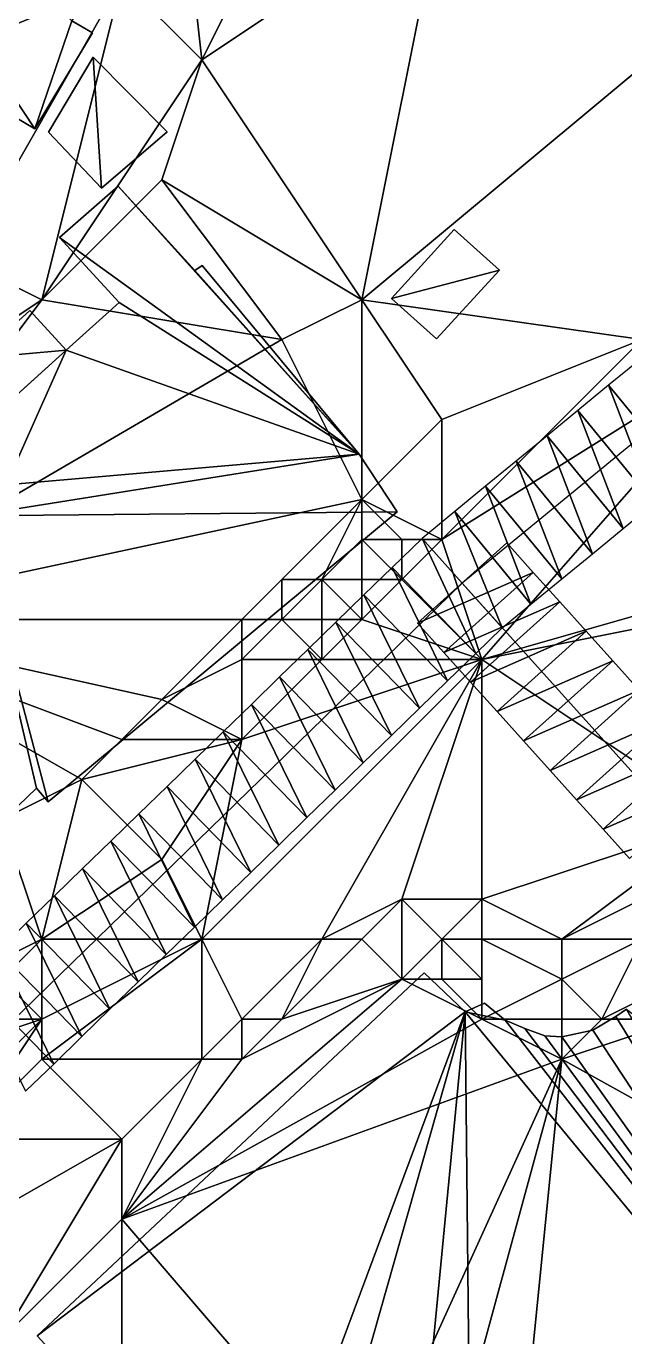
# Model space of a CAD drawing. Header units: metres. Extents: x -1103 to 901, y -902 to 905.
# Drawn here: x -834.8 to -804.9, y -137.9 to -72.3 of the extents above; entities that cross this region are included whole.
import ezdxf

# ---------------------------------------------------------------- set-up
doc = ezdxf.new("R2010")
doc.units = ezdxf.units.M
for name, color, linetype in [('OSM_BUILDING_FOOTPRINTS', 7, 'CONTINUOUS'), ('OSM_BUILDING_ROOFS', 1, 'CONTINUOUS'), ('OSM_BUILDING_WALLS', 8, 'CONTINUOUS'), ('OSM_ROAD_AXES', 2, 'CONTINUOUS'), ('OSM_ROAD_SURFACE', 9, 'CONTINUOUS'), ('OSM_TERRAIN', 3, 'CONTINUOUS')]:
    doc.layers.add(name, color=color, linetype=linetype)

msp = doc.modelspace()

# ---------------------------------------------------------------- linework, layer by layer
at = {"layer": 'OSM_BUILDING_FOOTPRINTS'}
for points in [[(-851.058, -67.533, 20.07), (-846.217, -59.482, 20.07), (-830.542, -68.782, 20.07), (-832.499, -72.045, 20.07), (-831.471, -72.653, 20.07), (-834.356, -77.453, 20.07), (-851.058, -67.533, 20.07)], [(-833.67, -77.619, 20.275), (-831.438, -73.869, 20.275), (-827.734, -77.596, 20.275), (-831.017, -80.427, 20.275), (-833.67, -77.619, 20.275)], [(-840.8, -93.179, 20.117), (-848.393, -101.064, 20.117), (-835.184, -111.326, 20.117), (-834.278, -110.442, 20.117), (-833.692, -111.116, 20.117), (-816.238, -96.607, 20.117), (-818.14, -93.731, 20.117), (-825.988, -84.298, 20.117), (-826.353, -84.541, 20.117), (-830.188, -80.328, 20.117), (-833.118, -82.883, 20.117), (-830.133, -86.134, 20.117), (-832.786, -88.534, 20.117), (-834.61, -86.543, 20.117), (-837.24, -88.932, 20.117), (-835.428, -90.911, 20.117), (-835.991, -91.42, 20.117), (-837.848, -89.396, 20.117), (-840.413, -91.719, 20.117), (-838.025, -94.329, 20.117), (-837.274, -93.643, 20.117), (-835.781, -95.269, 20.117), (-837.472, -96.806, 20.117), (-840.8, -93.179, 20.117)], [(-813.387, -82.484, 22.132), (-811.121, -84.519, 22.132), (-814.26, -87.958, 22.132), (-816.515, -85.935, 22.132), (-813.387, -82.484, 22.132)]]:
    msp.add_polyline3d(points, close=True, dxfattribs=at)
msp.add_polyline3d([(-823.301, -149.745, 18.073), (-834.233, -137.846, 18.073), (-814.889, -119.676, 18.073), (-812.833, -121.633, 18.073), (-811.872, -121.202, 18.073), (-810.833, -122.053, 18.073), (-809.849, -122.462, 18.073), (-808.854, -122.827, 18.073), (-808.003, -122.883, 18.073), (-806.444, -122.551, 18.073), (-806.444, -122.551, 18.073), (-805.306, -121.865, 18.073), (-804.775, -121.489, 18.073), (-804.068, -122.031, 18.073), (-801.758, -119.985, 18.073), (-774.576, -148.694, 18.073)], dxfattribs=at)
at = {"layer": 'OSM_BUILDING_ROOFS'}
for points in [[(-846.217, -59.482, 47.67), (-851.058, -67.533, 47.67), (-834.356, -77.453, 47.67)], [(-832.499, -72.045, 47.67), (-846.217, -59.482, 47.67), (-834.356, -77.453, 47.67)], [(-834.356, -77.453, 47.67), (-831.471, -72.653, 47.67), (-832.499, -72.045, 47.67)], [(-831.438, -73.869, 30.275), (-833.67, -77.619, 30.275), (-831.017, -80.427, 30.275)], [(-831.438, -73.869, 30.275), (-831.017, -80.427, 30.275), (-827.734, -77.596, 30.275)], [(-818.14, -93.731, 38.117), (-830.188, -80.328, 38.117), (-833.118, -82.883, 38.117)], [(-818.14, -93.731, 38.117), (-826.353, -84.541, 38.117), (-830.188, -80.328, 38.117)], [(-811.121, -84.519, 32.132), (-813.387, -82.484, 32.132), (-816.515, -85.935, 32.132)], [(-818.14, -93.731, 38.117), (-833.118, -82.883, 38.117), (-830.133, -86.134, 38.117)], [(-818.14, -93.731, 38.117), (-825.988, -84.298, 38.117), (-826.353, -84.541, 38.117)], [(-811.121, -84.519, 32.132), (-816.515, -85.935, 32.132), (-814.26, -87.958, 32.132)], [(-832.786, -88.534, 38.117), (-834.61, -86.543, 38.117), (-837.24, -88.932, 38.117)], [(-818.14, -93.731, 38.117), (-830.133, -86.134, 38.117), (-832.786, -88.534, 38.117)], [(-832.786, -88.534, 38.117), (-837.24, -88.932, 38.117), (-835.428, -90.911, 38.117)], [(-832.786, -88.534, 38.117), (-835.428, -90.911, 38.117), (-835.991, -91.42, 38.117)], [(-835.781, -95.269, 38.117), (-832.786, -88.534, 38.117), (-835.991, -91.42, 38.117)], [(-835.781, -95.269, 38.117), (-818.14, -93.731, 38.117), (-832.786, -88.534, 38.117)], [(-837.472, -96.806, 38.117), (-816.238, -96.607, 38.117), (-818.14, -93.731, 38.117)], [(-835.781, -95.269, 38.117), (-837.472, -96.806, 38.117), (-818.14, -93.731, 38.117)], [(-837.472, -96.806, 38.117), (-833.692, -111.116, 38.117), (-816.238, -96.607, 38.117)], [(-837.472, -96.806, 38.117), (-835.184, -111.326, 38.117), (-834.278, -110.442, 38.117)], [(-837.472, -96.806, 38.117), (-834.278, -110.442, 38.117), (-833.692, -111.116, 38.117)], [(-812.833, -121.633, 36.073), (-814.889, -119.676, 36.073), (-834.233, -137.846, 36.073)], [(-810.833, -122.053, 36.073), (-811.872, -121.202, 36.073), (-812.833, -121.633, 36.073)], [(-812.833, -121.633, 36.073), (-834.233, -137.846, 36.073), (-823.301, -149.745, 36.073)], [(-812.833, -121.633, 36.073), (-823.301, -149.745, 36.073), (-819.587, -145.432, 36.073)], [(-812.833, -121.633, 36.073), (-819.587, -145.432, 36.073), (-814.701, -141.019, 36.073)], [(-812.833, -121.633, 36.073), (-814.701, -141.019, 36.073), (-812.634, -141.019, 36.073)], [(-784.038, -156.568, 36.073), (-810.833, -122.053, 36.073), (-812.833, -121.633, 36.073)], [(-812.634, -141.019, 36.073), (-784.038, -156.568, 36.073), (-812.833, -121.633, 36.073)], [(-784.038, -156.568, 36.073), (-805.306, -121.865, 36.073), (-806.444, -122.551, 36.073)], [(-784.038, -156.568, 36.073), (-804.775, -121.489, 36.073), (-805.306, -121.865, 36.073)], [(-784.038, -156.568, 36.073), (-809.849, -122.462, 36.073), (-810.833, -122.053, 36.073)], [(-784.038, -156.568, 36.073), (-808.854, -122.827, 36.073), (-809.849, -122.462, 36.073)], [(-784.038, -156.568, 36.073), (-806.444, -122.551, 36.073), (-808.003, -122.883, 36.073)], [(-784.038, -156.568, 36.073), (-808.003, -122.883, 36.073), (-808.854, -122.827, 36.073)]]:
    msp.add_3dface(points, dxfattribs=at)
at = {"layer": 'OSM_BUILDING_WALLS'}
for points in [[(-851.058, -67.533, 20.07), (-834.356, -77.453, 20.07), (-834.356, -77.453, 47.67)], [(-851.058, -67.533, 20.07), (-834.356, -77.453, 47.67), (-851.058, -67.533, 47.67)], [(-831.471, -72.653, 20.07), (-832.499, -72.045, 20.07), (-832.499, -72.045, 47.67)], [(-831.471, -72.653, 20.07), (-832.499, -72.045, 47.67), (-831.471, -72.653, 47.67)], [(-834.356, -77.453, 20.07), (-831.471, -72.653, 20.07), (-831.471, -72.653, 47.67)], [(-834.356, -77.453, 20.07), (-831.471, -72.653, 47.67), (-834.356, -77.453, 47.67)], [(-831.438, -73.869, 20.275), (-833.67, -77.619, 20.275), (-833.67, -77.619, 30.275)], [(-831.438, -73.869, 20.275), (-833.67, -77.619, 30.275), (-831.438, -73.869, 30.275)], [(-827.734, -77.596, 20.275), (-831.438, -73.869, 20.275), (-831.438, -73.869, 30.275)], [(-827.734, -77.596, 20.275), (-831.438, -73.869, 30.275), (-827.734, -77.596, 30.275)], [(-833.67, -77.619, 20.275), (-831.017, -80.427, 20.275), (-831.017, -80.427, 30.275)], [(-833.67, -77.619, 20.275), (-831.017, -80.427, 30.275), (-833.67, -77.619, 30.275)], [(-831.017, -80.427, 20.275), (-827.734, -77.596, 20.275), (-827.734, -77.596, 30.275)], [(-831.017, -80.427, 20.275), (-827.734, -77.596, 30.275), (-831.017, -80.427, 30.275)], [(-830.188, -80.328, 20.117), (-833.118, -82.883, 20.117), (-833.118, -82.883, 38.117)], [(-830.188, -80.328, 20.117), (-833.118, -82.883, 38.117), (-830.188, -80.328, 38.117)], [(-826.353, -84.541, 20.117), (-830.188, -80.328, 20.117), (-830.188, -80.328, 38.117)], [(-826.353, -84.541, 20.117), (-830.188, -80.328, 38.117), (-826.353, -84.541, 38.117)], [(-813.387, -82.484, 22.132), (-816.515, -85.935, 22.132), (-816.515, -85.935, 32.132)], [(-813.387, -82.484, 22.132), (-816.515, -85.935, 32.132), (-813.387, -82.484, 32.132)], [(-811.121, -84.519, 22.132), (-813.387, -82.484, 22.132), (-813.387, -82.484, 32.132)], [(-811.121, -84.519, 22.132), (-813.387, -82.484, 32.132), (-811.121, -84.519, 32.132)], [(-833.118, -82.883, 20.117), (-830.133, -86.134, 20.117), (-830.133, -86.134, 38.117)], [(-833.118, -82.883, 20.117), (-830.133, -86.134, 38.117), (-833.118, -82.883, 38.117)], [(-825.988, -84.298, 20.117), (-826.353, -84.541, 20.117), (-826.353, -84.541, 38.117)], [(-825.988, -84.298, 20.117), (-826.353, -84.541, 38.117), (-825.988, -84.298, 38.117)], [(-818.14, -93.731, 20.117), (-825.988, -84.298, 20.117), (-825.988, -84.298, 38.117)], [(-818.14, -93.731, 20.117), (-825.988, -84.298, 38.117), (-818.14, -93.731, 38.117)], [(-814.26, -87.958, 22.132), (-811.121, -84.519, 22.132), (-811.121, -84.519, 32.132)], [(-814.26, -87.958, 22.132), (-811.121, -84.519, 32.132), (-814.26, -87.958, 32.132)], [(-834.61, -86.543, 20.117), (-837.24, -88.932, 20.117), (-837.24, -88.932, 38.117)], [(-834.61, -86.543, 20.117), (-837.24, -88.932, 38.117), (-834.61, -86.543, 38.117)], [(-832.786, -88.534, 20.117), (-834.61, -86.543, 20.117), (-834.61, -86.543, 38.117)], [(-832.786, -88.534, 20.117), (-834.61, -86.543, 38.117), (-832.786, -88.534, 38.117)], [(-830.133, -86.134, 20.117), (-832.786, -88.534, 20.117), (-832.786, -88.534, 38.117)], [(-830.133, -86.134, 20.117), (-832.786, -88.534, 38.117), (-830.133, -86.134, 38.117)], [(-816.515, -85.935, 22.132), (-814.26, -87.958, 22.132), (-814.26, -87.958, 32.132)], [(-816.515, -85.935, 22.132), (-814.26, -87.958, 32.132), (-816.515, -85.935, 32.132)], [(-816.238, -96.607, 20.117), (-818.14, -93.731, 20.117), (-818.14, -93.731, 38.117)], [(-816.238, -96.607, 20.117), (-818.14, -93.731, 38.117), (-816.238, -96.607, 38.117)], [(-833.692, -111.116, 20.117), (-816.238, -96.607, 20.117), (-816.238, -96.607, 38.117)], [(-833.692, -111.116, 20.117), (-816.238, -96.607, 38.117), (-833.692, -111.116, 38.117)], [(-835.184, -111.326, 20.117), (-834.278, -110.442, 20.117), (-834.278, -110.442, 38.117)], [(-835.184, -111.326, 20.117), (-834.278, -110.442, 38.117), (-835.184, -111.326, 38.117)], [(-834.278, -110.442, 20.117), (-833.692, -111.116, 20.117), (-833.692, -111.116, 38.117)], [(-834.278, -110.442, 20.117), (-833.692, -111.116, 38.117), (-834.278, -110.442, 38.117)], [(-814.889, -119.676, 18.073), (-834.233, -137.846, 18.073), (-834.233, -137.846, 36.073)], [(-814.889, -119.676, 18.073), (-834.233, -137.846, 36.073), (-814.889, -119.676, 36.073)], [(-812.833, -121.633, 18.073), (-814.889, -119.676, 18.073), (-814.889, -119.676, 36.073)], [(-812.833, -121.633, 18.073), (-814.889, -119.676, 36.073), (-812.833, -121.633, 36.073)], [(-811.872, -121.202, 18.073), (-812.833, -121.633, 18.073), (-812.833, -121.633, 36.073)], [(-811.872, -121.202, 18.073), (-812.833, -121.633, 36.073), (-811.872, -121.202, 36.073)], [(-810.833, -122.053, 18.073), (-811.872, -121.202, 18.073), (-811.872, -121.202, 36.073)], [(-810.833, -122.053, 18.073), (-811.872, -121.202, 36.073), (-810.833, -122.053, 36.073)], [(-805.306, -121.865, 18.073), (-806.444, -122.551, 18.073), (-806.444, -122.551, 36.073)], [(-805.306, -121.865, 18.073), (-806.444, -122.551, 36.073), (-805.306, -121.865, 36.073)], [(-804.775, -121.489, 18.073), (-805.306, -121.865, 18.073), (-805.306, -121.865, 36.073)], [(-804.775, -121.489, 18.073), (-805.306, -121.865, 36.073), (-804.775, -121.489, 36.073)], [(-809.849, -122.462, 18.073), (-810.833, -122.053, 18.073), (-810.833, -122.053, 36.073)], [(-809.849, -122.462, 18.073), (-810.833, -122.053, 36.073), (-809.849, -122.462, 36.073)], [(-808.854, -122.827, 18.073), (-809.849, -122.462, 18.073), (-809.849, -122.462, 36.073)], [(-808.854, -122.827, 18.073), (-809.849, -122.462, 36.073), (-808.854, -122.827, 36.073)], [(-806.444, -122.551, 18.073), (-808.003, -122.883, 18.073), (-808.003, -122.883, 36.073)], [(-806.444, -122.551, 18.073), (-808.003, -122.883, 36.073), (-806.444, -122.551, 36.073)], [(-808.003, -122.883, 18.073), (-808.854, -122.827, 18.073), (-808.854, -122.827, 36.073)], [(-808.003, -122.883, 18.073), (-808.854, -122.827, 36.073), (-808.003, -122.883, 36.073)], [(-834.233, -137.846, 18.073), (-823.301, -149.745, 18.073), (-823.301, -149.745, 36.073)], [(-834.233, -137.846, 18.073), (-823.301, -149.745, 36.073), (-834.233, -137.846, 36.073)]]:
    msp.add_3dface(points, dxfattribs=at)
at = {"layer": 'OSM_ROAD_AXES'}
for points in [[(-361.459, 281.704, 11.575), (-475.743, 185.059, 13.242), (-568.428, 108.563, 15.081), (-658.459, 30.519, 14.781), (-712.633, -16.991, 17.947), (-735.857, -37.053, 19.852), (-738.543, -38.988, 20.274), (-740.676, -40.835, 20.932), (-812.988, -100.179, 24.888), (-836.908, -123.458, 22.18), (-868.952, -154.745, 17.428), (-897.758, -186.208, 15.969), (-899.913, -187.933, 15.965)], [(-812.988, -100.179, 24.888), (-775.881, -141.406, 20.945), (-727.133, -197.342, 15.309), (-713.426, -213.897, 13.695), (-695.409, -235.672, 11.147)]]:
    msp.add_polyline3d(points, dxfattribs=at)
at = {"layer": 'OSM_ROAD_SURFACE'}
for points in [[(-804.122, -89.021, 24.544), (-805.66, -90.284, 24.601), (-801.854, -94.922, 24.614)], [(-805.66, -90.284, 24.601), (-807.199, -91.546, 24.659), (-803.393, -96.184, 24.669)], [(-805.66, -90.284, 24.601), (-803.393, -96.184, 24.669), (-801.854, -94.922, 24.614)], [(-807.199, -91.546, 24.659), (-808.737, -92.809, 24.717), (-804.931, -97.447, 24.725)], [(-807.199, -91.546, 24.659), (-804.931, -97.447, 24.725), (-803.393, -96.184, 24.669)], [(-808.737, -92.809, 24.717), (-810.276, -94.072, 24.76), (-806.47, -98.71, 24.781)], [(-808.737, -92.809, 24.717), (-806.47, -98.71, 24.781), (-804.931, -97.447, 24.725)], [(-810.276, -94.072, 24.76), (-811.815, -95.334, 24.797), (-808.008, -99.972, 24.836)], [(-810.276, -94.072, 24.76), (-808.008, -99.972, 24.836), (-806.47, -98.71, 24.781)], [(-811.815, -95.334, 24.797), (-813.353, -96.597, 24.835), (-809.547, -101.235, 24.892)], [(-811.815, -95.334, 24.797), (-809.547, -101.235, 24.892), (-808.008, -99.972, 24.836)], [(-813.353, -96.597, 24.835), (-814.987, -97.942, 24.687), (-810.99, -102.416, 24.958)], [(-813.353, -96.597, 24.835), (-810.99, -102.416, 24.958), (-809.547, -101.235, 24.892)], [(-814.987, -97.942, 24.687), (-816.488, -99.398, 24.487), (-812.303, -103.698, 25.013)], [(-815.218, -102.186, 24.878), (-809.433, -99.644, 24.841), (-810.759, -98.172, 24.829)], [(-814.987, -97.942, 24.687), (-812.303, -103.698, 25.013), (-810.99, -102.416, 24.958)], [(-816.488, -99.398, 24.487), (-817.895, -100.767, 24.622), (-813.71, -105.067, 24.886)], [(-816.488, -99.398, 24.487), (-813.71, -105.067, 24.886), (-812.303, -103.698, 25.013)], [(-815.218, -102.186, 24.878), (-813.893, -103.658, 24.941), (-809.433, -99.644, 24.841)], [(-813.893, -103.658, 24.941), (-808.108, -101.116, 24.906), (-809.433, -99.644, 24.841)], [(-817.895, -100.767, 24.622), (-819.302, -102.137, 24.553), (-815.117, -106.437, 24.737)], [(-817.895, -100.767, 24.622), (-815.117, -106.437, 24.737), (-813.71, -105.067, 24.886)], [(-813.893, -103.658, 24.941), (-812.568, -105.13, 24.977), (-808.108, -101.116, 24.906)], [(-812.568, -105.13, 24.977), (-806.783, -102.589, 25.018), (-808.108, -101.116, 24.906)], [(-819.302, -102.137, 24.553), (-820.709, -103.506, 24.319), (-816.524, -107.806, 24.588)], [(-819.302, -102.137, 24.553), (-816.524, -107.806, 24.588), (-815.117, -106.437, 24.737)], [(-812.568, -105.13, 24.977), (-811.242, -106.603, 25.031), (-806.783, -102.589, 25.018)], [(-811.242, -106.603, 25.031), (-805.458, -104.061, 25.033), (-806.783, -102.589, 25.018)], [(-820.709, -103.506, 24.319), (-822.116, -104.876, 24.22), (-817.931, -109.175, 24.439)], [(-820.709, -103.506, 24.319), (-817.931, -109.175, 24.439), (-816.524, -107.806, 24.588)], [(-811.242, -106.603, 25.031), (-809.917, -108.075, 25.031), (-805.458, -104.061, 25.033)], [(-809.917, -108.075, 25.031), (-804.132, -105.534, 25.03), (-805.458, -104.061, 25.033)], [(-822.116, -104.876, 24.22), (-823.523, -106.245, 24.076), (-819.338, -110.545, 24.291)], [(-822.116, -104.876, 24.22), (-819.338, -110.545, 24.291), (-817.931, -109.175, 24.439)], [(-809.917, -108.075, 25.031), (-808.592, -109.548, 25.031), (-804.132, -105.534, 25.03)], [(-808.592, -109.548, 25.031), (-802.807, -107.006, 25.028), (-804.132, -105.534, 25.03)], [(-823.523, -106.245, 24.076), (-824.93, -107.614, 23.96), (-820.745, -111.914, 24.142)], [(-823.523, -106.245, 24.076), (-820.745, -111.914, 24.142), (-819.338, -110.545, 24.291)], [(-808.592, -109.548, 25.031), (-807.267, -111.02, 25.031), (-802.807, -107.006, 25.028)], [(-807.267, -111.02, 25.031), (-801.482, -108.478, 25.025), (-802.807, -107.006, 25.028)], [(-824.93, -107.614, 23.96), (-826.337, -108.984, 23.882), (-822.153, -113.284, 23.993)], [(-824.93, -107.614, 23.96), (-822.153, -113.284, 23.993), (-820.745, -111.914, 24.142)], [(-807.267, -111.02, 25.031), (-805.941, -112.492, 25.031), (-801.482, -108.478, 25.025)], [(-805.941, -112.492, 25.031), (-800.156, -109.951, 24.645), (-801.482, -108.478, 25.025)], [(-826.337, -108.984, 23.882), (-827.744, -110.353, 23.689), (-823.56, -114.653, 23.844)], [(-826.337, -108.984, 23.882), (-823.56, -114.653, 23.844), (-822.153, -113.284, 23.993)], [(-805.941, -112.492, 25.031), (-804.616, -113.965, 25.019), (-800.156, -109.951, 24.645)], [(-827.744, -110.353, 23.689), (-829.151, -111.723, 23.496), (-824.967, -116.022, 23.695)], [(-827.744, -110.353, 23.689), (-824.967, -116.022, 23.695), (-823.56, -114.653, 23.844)], [(-829.151, -111.723, 23.496), (-830.558, -113.092, 23.328), (-826.374, -117.392, 23.563)], [(-829.151, -111.723, 23.496), (-826.374, -117.392, 23.563), (-824.967, -116.022, 23.695)], [(-830.558, -113.092, 23.328), (-831.965, -114.461, 23.178), (-827.781, -118.761, 23.372)], [(-830.558, -113.092, 23.328), (-827.781, -118.761, 23.372), (-826.374, -117.392, 23.563)], [(-831.965, -114.461, 23.178), (-833.372, -115.831, 23.027), (-829.188, -120.13, 23.088)], [(-831.965, -114.461, 23.178), (-829.188, -120.13, 23.088), (-827.781, -118.761, 23.372)], [(-833.372, -115.831, 23.027), (-834.78, -117.2, 22.87), (-830.595, -121.5, 22.789)], [(-833.372, -115.831, 23.027), (-830.595, -121.5, 22.789), (-829.188, -120.13, 23.088)], [(-834.78, -117.2, 22.87), (-836.187, -118.569, 22.358), (-832.002, -122.869, 22.548)], [(-834.78, -117.2, 22.87), (-832.002, -122.869, 22.548), (-830.595, -121.5, 22.789)], [(-836.187, -118.569, 22.358), (-837.594, -119.939, 21.876), (-833.409, -124.239, 22.298)], [(-836.187, -118.569, 22.358), (-833.409, -124.239, 22.298), (-832.002, -122.869, 22.548)], [(-837.594, -119.939, 21.876), (-834.814, -125.606, 21.984), (-833.409, -124.239, 22.298)]]:
    msp.add_3dface(points, dxfattribs=at)
at = {"layer": 'OSM_TERRAIN'}
for points in [[(-830, -70, 22.273), (-826, -74, 23.017), (-828, -56, 21.816)], [(-826, -74, 23.017), (-820, -62, 22.673), (-828, -56, 21.816)], [(-854, -80, 22.02), (-830, -70, 22.273), (-850, -58, 22.017)], [(-826, -74, 23.017), (-814, -66, 23.179), (-820, -62, 22.673)], [(-818, -86, 24.102), (-814, -66, 23.179), (-826, -74, 23.017)], [(-804, -88, 24.506), (-794, -66, 23.149), (-818, -86, 24.102)], [(-818, -86, 24.102), (-794, -66, 23.149), (-814, -66, 23.179)], [(-838, -84, 22.079), (-830, -70, 22.273), (-854, -80, 22.02)], [(-838, -84, 22.079), (-834, -86, 22.788), (-830, -70, 22.273)], [(-834, -86, 22.788), (-826, -74, 23.017), (-830, -70, 22.273)], [(-834, -86, 22.788), (-828, -80, 22.902), (-826, -74, 23.017)], [(-828, -80, 22.902), (-818, -86, 24.102), (-826, -74, 23.017)], [(-834, -86, 22.788), (-822, -88, 22.988), (-828, -80, 22.902)], [(-822, -88, 22.988), (-818, -86, 24.102), (-828, -80, 22.902)], [(-840, -90, 22.631), (-834, -86, 22.788), (-838, -84, 22.079)], [(-840, -90, 22.631), (-846, -102, 22.814), (-834, -86, 22.788)], [(-846, -102, 22.814), (-822, -88, 22.988), (-834, -86, 22.788)], [(-818, -96, 22.814), (-818, -86, 24.102), (-822, -88, 22.988)], [(-818, -96, 22.814), (-814, -92, 24.527), (-818, -86, 24.102)], [(-814, -92, 24.527), (-804, -88, 24.506), (-818, -86, 24.102)], [(-818, -96, 22.814), (-822, -88, 22.988), (-846, -102, 22.814)], [(-812, -104, 24.978), (-798, -88, 24.189), (-814, -98, 24.848)], [(-798, -88, 24.189), (-804, -88, 24.506), (-814, -98, 24.848)], [(-814, -92, 24.527), (-814, -98, 24.848), (-804, -88, 24.506)], [(-812, -104, 24.978), (-798, -100, 24.941), (-798, -88, 24.189)], [(-818, -96, 22.814), (-814, -98, 24.848), (-814, -92, 24.527)], [(-846, -102, 22.814), (-824, -102, 22.814), (-818, -96, 22.814)], [(-824, -102, 22.814), (-822, -100, 22.814), (-818, -96, 22.814)], [(-822, -100, 22.814), (-820, -100, 23.469), (-818, -96, 22.814)], [(-820, -100, 23.469), (-818, -98, 23.431), (-818, -96, 22.814)], [(-818, -98, 23.431), (-816, -98, 24.499), (-818, -96, 22.814)], [(-816, -98, 24.499), (-814, -98, 24.848), (-818, -96, 22.814)], [(-820, -100, 23.469), (-818, -100, 24.461), (-818, -98, 23.431)], [(-818, -100, 24.461), (-816, -100, 24.782), (-818, -98, 23.431)], [(-816, -100, 24.782), (-816, -98, 24.499), (-818, -98, 23.431)], [(-812, -104, 24.978), (-814, -98, 24.848), (-816, -100, 24.782)], [(-816, -100, 24.782), (-814, -98, 24.848), (-816, -98, 24.499)], [(-822, -102, 23.488), (-822, -100, 22.814), (-824, -102, 22.814)], [(-822, -102, 23.488), (-820, -102, 24.368), (-820, -100, 23.469)], [(-822, -102, 23.488), (-820, -100, 23.469), (-822, -100, 22.814)], [(-820, -102, 24.368), (-818, -102, 24.707), (-820, -100, 23.469)], [(-818, -102, 24.707), (-818, -100, 24.461), (-820, -100, 23.469)], [(-818, -102, 24.707), (-812, -104, 24.978), (-816, -100, 24.782)], [(-818, -102, 24.707), (-816, -100, 24.782), (-818, -100, 24.461)], [(-802, -102, 24.991), (-798, -100, 24.941), (-812, -104, 24.978)], [(-836, -112, 22.754), (-832, -110, 22.83), (-846, -102, 22.814)], [(-832, -110, 22.83), (-830, -108, 22.814), (-846, -102, 22.814)], [(-830, -108, 22.814), (-828, -106, 22.814), (-846, -102, 22.814)], [(-846, -102, 22.814), (-828, -106, 22.814), (-824, -102, 22.814)], [(-828, -106, 22.814), (-824, -104, 23.473), (-824, -102, 22.814)], [(-824, -104, 23.473), (-820, -104, 24.606), (-822, -102, 23.488)], [(-824, -104, 23.473), (-822, -102, 23.488), (-824, -102, 22.814)], [(-820, -104, 24.606), (-820, -102, 24.368), (-822, -102, 23.488)], [(-820, -104, 24.606), (-818, -102, 24.707), (-820, -102, 24.368)], [(-820, -104, 24.606), (-812, -104, 24.978), (-818, -102, 24.707)], [(-800, -112, 24.967), (-802, -102, 24.991), (-812, -104, 24.978)], [(-828, -106, 22.814), (-824, -108, 24.218), (-824, -104, 23.473)], [(-826, -118, 23.471), (-820, -118, 24.279), (-812, -104, 24.978)], [(-826, -118, 23.471), (-812, -104, 24.978), (-824, -108, 24.218)], [(-824, -108, 24.218), (-820, -104, 24.606), (-824, -104, 23.473)], [(-824, -108, 24.218), (-812, -104, 24.978), (-820, -104, 24.606)], [(-816, -116, 24.608), (-812, -104, 24.978), (-820, -118, 24.279)], [(-816, -116, 24.608), (-812, -116, 25), (-812, -104, 24.978)], [(-812, -116, 25), (-800, -112, 24.967), (-812, -104, 24.978)], [(-830, -108, 22.814), (-824, -108, 24.218), (-828, -106, 22.814)], [(-828, -114, 23.775), (-824, -108, 24.218), (-832, -110, 22.83)], [(-832, -110, 22.83), (-824, -108, 24.218), (-830, -108, 22.814)], [(-828, -114, 23.775), (-826, -118, 23.471), (-824, -108, 24.218)], [(-834, -118, 23.012), (-832, -110, 22.83), (-836, -112, 22.754)], [(-834, -118, 23.012), (-828, -114, 23.775), (-832, -110, 22.83)], [(-838, -120, 21.668), (-834, -118, 23.012), (-836, -112, 22.754)], [(-808, -118, 24.906), (-800, -112, 24.967), (-812, -116, 25)], [(-808, -118, 24.906), (-804, -116, 24.963), (-800, -112, 24.967)], [(-826, -118, 23.471), (-828, -114, 23.775), (-834, -118, 23.012)], [(-818, -118, 23.956), (-816, -116, 24.608), (-820, -118, 24.279)], [(-818, -118, 23.956), (-816, -120, 21.643), (-816, -116, 24.608)], [(-816, -120, 21.643), (-814, -118, 22.914), (-816, -116, 24.608)], [(-814, -118, 22.914), (-812, -116, 25), (-816, -116, 24.608)], [(-814, -118, 22.914), (-812, -118, 24.171), (-812, -116, 25)], [(-812, -118, 24.171), (-808, -118, 24.906), (-812, -116, 25)], [(-804, -118, 24.2), (-804, -116, 24.963), (-808, -118, 24.906)], [(-838, -120, 21.668), (-836, -120, 22.493), (-834, -118, 23.012)], [(-834, -122, 22.764), (-834, -118, 23.012), (-836, -120, 22.493)], [(-834, -124, 22.201), (-826, -124, 23.141), (-826, -118, 23.471)], [(-834, -124, 22.201), (-826, -118, 23.471), (-834, -122, 22.764)], [(-834, -122, 22.764), (-826, -118, 23.471), (-834, -118, 23.012)], [(-826, -124, 23.141), (-824, -122, 23.563), (-826, -118, 23.471)], [(-824, -122, 23.563), (-820, -118, 24.279), (-826, -118, 23.471)], [(-824, -122, 23.563), (-822, -122, 23.243), (-820, -118, 24.279)], [(-822, -122, 23.243), (-816, -120, 21.643), (-818, -118, 23.956)], [(-822, -122, 23.243), (-818, -118, 23.956), (-820, -118, 24.279)], [(-816, -120, 21.643), (-814, -120, 21.536), (-814, -118, 22.914)], [(-814, -120, 21.536), (-812, -120, 22.285), (-814, -118, 22.914)], [(-812, -120, 22.285), (-812, -118, 24.171), (-814, -118, 22.914)], [(-812, -122, 21.209), (-812, -118, 24.171), (-812, -120, 22.285)], [(-812, -122, 21.209), (-808, -120, 23.72), (-812, -118, 24.171)], [(-808, -120, 23.72), (-808, -118, 24.906), (-812, -118, 24.171)], [(-806, -122, 21.415), (-804, -118, 24.2), (-808, -120, 23.72)], [(-808, -120, 23.72), (-804, -118, 24.2), (-808, -118, 24.906)], [(-806, -122, 21.415), (-802, -120, 22.395), (-804, -118, 24.2)], [(-838, -122, 22.201), (-834, -122, 22.764), (-836, -120, 22.493)], [(-830, -132, 21.435), (-812, -122, 21.209), (-816, -120, 21.643)], [(-830, -132, 21.435), (-816, -120, 21.643), (-824, -124, 22.862)], [(-824, -124, 22.862), (-816, -120, 21.643), (-822, -122, 23.243)], [(-812, -122, 21.209), (-814, -120, 21.536), (-816, -120, 21.643)], [(-812, -122, 21.209), (-812, -120, 22.285), (-814, -120, 21.536)], [(-812, -122, 21.209), (-808, -122, 21.943), (-808, -120, 23.72)], [(-808, -122, 21.943), (-806, -122, 21.415), (-808, -120, 23.72)], [(-806, -122, 21.415), (-802, -122, 21.209), (-802, -120, 22.395)], [(-838, -126, 21.898), (-834, -122, 22.764), (-840, -124, 21.591)], [(-840, -124, 21.591), (-834, -122, 22.764), (-838, -122, 22.201)], [(-838, -126, 21.898), (-838, -128, 21.286), (-834, -122, 22.764)], [(-838, -128, 21.286), (-834, -124, 22.201), (-834, -122, 22.764)], [(-830, -132, 21.435), (-808, -124, 21.209), (-812, -122, 21.209)], [(-824, -124, 22.862), (-824, -122, 23.563), (-826, -124, 23.141)], [(-824, -124, 22.862), (-822, -122, 23.243), (-824, -122, 23.563)], [(-808, -124, 21.209), (-808, -122, 21.943), (-812, -122, 21.209)], [(-790, -134, 21.438), (-802, -122, 21.209), (-808, -124, 21.209)], [(-808, -124, 21.209), (-806, -122, 21.415), (-808, -122, 21.943)], [(-808, -124, 21.209), (-802, -122, 21.209), (-806, -122, 21.415)], [(-838, -128, 21.286), (-830, -128, 22.297), (-834, -124, 22.201)], [(-830, -128, 22.297), (-826, -124, 23.141), (-834, -124, 22.201)], [(-818, -146, 21.322), (-808, -124, 21.209), (-830, -132, 21.435)], [(-830, -132, 21.435), (-826, -124, 23.141), (-830, -128, 22.297)], [(-826, -124, 23.141), (-830, -132, 21.435), (-824, -124, 22.862)], [(-814, -146, 21.969), (-808, -124, 21.209), (-818, -146, 21.322)], [(-814, -146, 21.969), (-810, -144, 21.251), (-808, -124, 21.209)], [(-810, -144, 21.251), (-790, -134, 21.438), (-808, -124, 21.209)], [(-844, -136, 19.887), (-836, -138, 20.645), (-830, -128, 22.297)], [(-844, -136, 19.887), (-830, -128, 22.297), (-838, -128, 21.286)], [(-836, -138, 20.645), (-830, -132, 21.435), (-830, -128, 22.297)], [(-830, -142, 21.209), (-830, -132, 21.435), (-836, -138, 20.645)], [(-830, -142, 21.209), (-818, -146, 21.322), (-830, -132, 21.435)], [(-782, -140, 21.297), (-790, -134, 21.438), (-810, -144, 21.251)]]:
    msp.add_3dface(points, dxfattribs=at)

doc.saveas('drawing.dxf')
